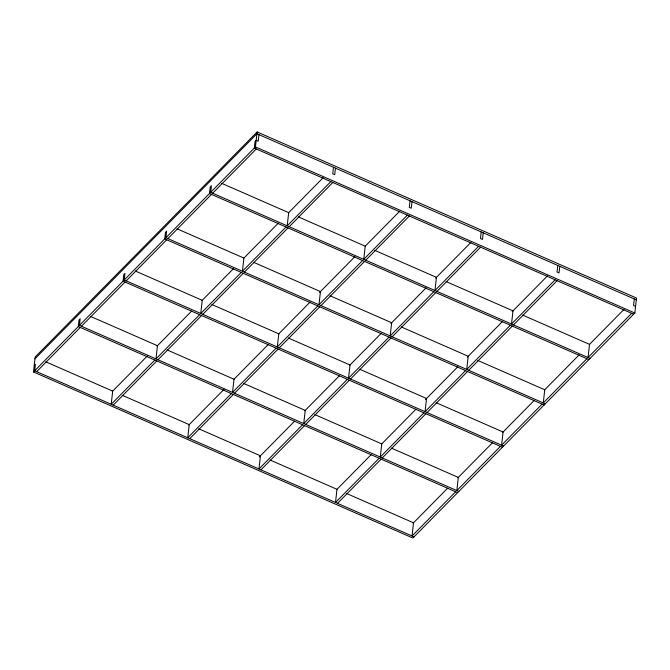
<?xml version="1.0" encoding="UTF-8"?>
<svg xmlns="http://www.w3.org/2000/svg" width="670" height="670" viewBox="0 0 670 670"><rect width="100%" height="100%" fill="white"/><g stroke="black" fill="none" stroke-linecap="round" stroke-linejoin="round"><path stroke-width="1" d="M33.5 371.959L35.175 356.993L257.129 131.965L636.5 298.041L634.825 313.007L412.871 538.035L33.5 371.959L255.446 146.923L257.129 131.965M258.922 134.628L258.184 141.219L256.183 140.34L255.019 141.529L254.282 148.112L633.653 314.188M333.467 167.266L332.722 173.848L334.724 174.719L335.461 168.136M410.007 200.774L409.269 207.357L411.263 208.228L412 201.645M481.219 231.946L480.482 238.528L482.475 239.408L483.221 232.817M557.758 265.454L557.021 272.037L559.023 272.908L559.76 266.325M634.306 298.962L633.56 305.545L635.562 306.416M34.974 358.793L256.928 133.757L636.299 299.833M34.237 365.376L35.41 364.195L34.664 370.778L414.043 536.854M36.666 371.649L80.274 327.437M81.447 326.248L125.055 282.028M126.22 280.847L166.721 239.785M167.885 238.604L211.494 194.384M212.666 193.203L256.275 148.983M112.25 391.556L147.526 355.787M157.082 346.097L191.628 311.081M201.913 300.646L233.512 268.603M243.805 258.168L278.343 223.152M288.636 212.717L323.175 177.692M154.82 360.066L111.212 404.286L112.686 391.113L45.786 361.825M199.601 314.666L155.984 358.885L157.467 345.712L90.567 316.424M241.259 272.422L200.766 313.485L202.239 300.311L135.348 271.023M286.04 227.021L242.431 271.241L243.905 258.067L177.006 228.78M330.821 181.62L287.212 225.832L288.686 212.666L221.787 183.379M113.205 405.157L156.814 360.937M157.986 359.757L201.595 315.536M202.759 314.356L243.26 273.293M244.424 272.112L288.041 227.892M289.206 226.711L332.814 182.491M188.789 425.065L224.073 389.295M233.621 379.605L268.168 344.581M278.452 334.154L310.059 302.111M319.607 292.422L354.882 256.66M365.175 246.225L399.714 211.201M231.359 393.575L187.751 437.795L189.225 424.621L122.325 395.334M276.141 348.174L232.532 392.385L234.006 379.22L167.106 349.933M317.806 305.93L277.305 346.985L278.787 333.819L211.888 304.532M362.579 260.529L318.97 304.741L320.444 291.576L253.553 262.288M407.36 215.12L363.751 259.34L365.225 246.175L298.326 216.887M189.744 438.666L233.353 394.446M234.525 393.265L278.134 349.045M279.306 347.864L319.799 306.801M320.964 305.621L364.581 261.401M365.745 260.22L409.353 216M259.273 456.982L294.549 421.212M304.842 410.785L339.38 375.761M349.673 365.326L381.272 333.283M390.828 323.602L426.103 287.832M435.659 278.142L470.935 242.381M302.572 424.747L258.963 468.967L260.446 455.801L198.806 428.817M347.353 379.346L303.745 423.566L305.219 410.392L243.587 383.416M389.019 337.102L348.526 378.165L350 364.991L288.368 338.015M433.8 291.701L390.183 335.921L391.665 322.747L330.034 295.772M478.573 246.3L434.964 290.52L436.446 277.347L374.806 250.371M260.965 469.838L304.574 425.626M305.738 424.437L349.355 380.225M350.519 379.036L391.012 337.981M392.185 336.792L435.793 292.572M436.966 291.391L480.574 247.171M336.549 489.745L371.088 454.721M381.381 444.285L415.919 409.269M425.475 399.58L457.811 366.791M467.367 357.11L502.642 321.34M512.198 311.651L547.474 275.889M379.12 458.255L335.503 502.475L336.985 489.301L270.085 460.022M423.892 412.854L380.284 457.074L381.758 443.9L314.866 414.613M465.558 370.611L425.065 411.673L426.539 398.499L359.639 369.212M510.339 325.21L466.73 369.43L468.204 356.256L401.305 326.968M555.12 279.809L511.503 324.029L512.986 310.855L446.086 281.567M337.504 503.346L381.113 459.134M382.277 457.945L425.894 413.725M427.058 412.544L467.551 371.482M468.724 370.301L512.332 326.081M513.505 324.9L557.113 280.68M413.089 523.253L447.627 488.229M457.92 477.794L492.458 442.778M502.751 432.343L534.35 400.3M544.643 389.865L579.181 354.849M589.474 344.413L624.013 309.389M455.659 491.763L412.042 535.983L413.524 522.809L346.625 493.522M500.431 446.362L456.823 490.582L458.305 477.409L391.406 448.121M542.097 404.119L501.604 445.173L503.078 432.008L436.178 402.72M586.878 358.718L543.269 402.93L544.744 389.764L477.844 360.477M631.659 313.317L588.042 357.529L589.525 344.363L522.625 315.076M255.446 146.923L634.825 313.007M590.044 358.408L210.665 192.332L211.41 185.741L210.238 186.93L209.501 193.513L588.871 359.589M545.263 403.809L165.892 237.733L166.629 231.142L165.457 232.331L164.72 238.914L544.099 404.99M503.597 446.053L124.226 279.976L124.963 273.385L123.799 274.574L123.054 281.157L502.433 447.233M458.824 491.453L79.445 325.377L80.182 318.794L79.018 319.975L78.281 326.558L457.652 492.634"/></g></svg>
